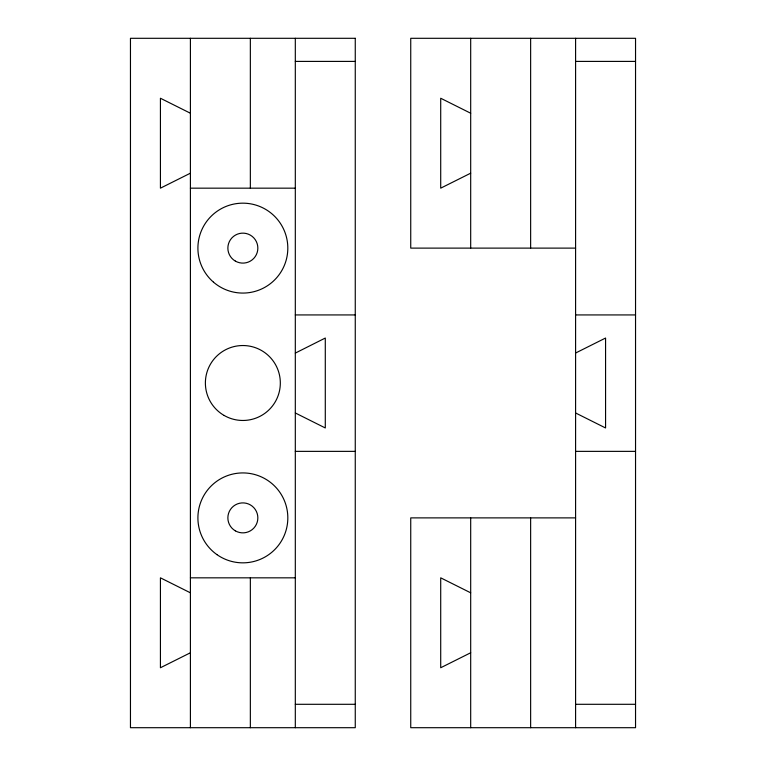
<?xml version="1.0" encoding="UTF-8"?>
<svg xmlns="http://www.w3.org/2000/svg" width="766" height="766" viewBox="0 0 766 766"><rect width="100%" height="100%" fill="white"/><g stroke="black" fill="none" stroke-linecap="round" stroke-linejoin="round"><path stroke-width="1.15" d="M295.312 353.097L325.291 338.036L325.291 427.964L295.312 412.97M190.408 173.183L160.429 188.168L160.429 98.249L190.408 113.234M470.688 173.183L440.709 188.168L440.709 98.249L470.688 113.234M575.592 353.03L605.571 338.036L605.571 427.964L575.592 412.97M190.408 652.766L160.429 667.751L160.429 577.832L190.408 592.817M470.688 652.766L440.709 667.751L440.709 577.832L470.688 592.817M295.312 61.404L355.261 61.404M575.592 61.404L635.541 61.404M190.408 188.168L295.312 188.168M575.592 248.117L410.739 248.117L410.739 38.3L635.541 38.3L635.541 727.7L410.739 727.7L410.739 517.883L575.592 517.883M295.312 314.931L355.261 314.931M575.592 314.931L635.541 314.931M295.312 451.365L355.261 451.365M575.592 451.365L635.541 451.365M190.408 577.832L295.312 577.832M295.312 704.299L355.261 704.299M575.592 704.299L635.541 704.299M575.592 38.3L575.592 727.7M530.637 38.3L530.637 248.117M530.637 517.883L530.637 727.7M470.688 38.3L470.688 248.117M470.688 517.883L470.688 727.7M295.312 38.3L295.312 727.7M250.348 38.3L250.348 188.168M250.348 577.832L250.348 727.7M190.408 38.3L190.408 727.7M355.261 38.3L130.459 38.3L130.459 727.7L355.261 727.7L355.261 38.3M224.122 415.45A37.467 37.467 0 0 0 280.327 383A37.467 37.467 0 0 0 224.122 350.55A37.467 37.467 0 0 0 224.122 415.45M235.363 261.101A14.985 14.985 0 0 0 257.845 248.117A14.985 14.985 0 0 0 235.363 235.143A14.985 14.985 0 0 0 235.363 261.101M235.363 530.857A14.985 14.985 0 0 0 257.845 517.883A14.985 14.985 0 0 0 235.363 504.899A14.985 14.985 0 0 0 235.363 530.857M216.97 554.641A44.964 44.964 0 0 0 287.643 521.924A44.964 44.964 0 0 0 223.969 477.084A44.964 44.964 0 0 0 216.97 554.641M213.484 282.156A44.964 44.964 0 0 0 287.02 256.543A44.964 44.964 0 0 0 228.076 205.661A44.964 44.964 0 0 0 213.484 282.156"/></g></svg>
